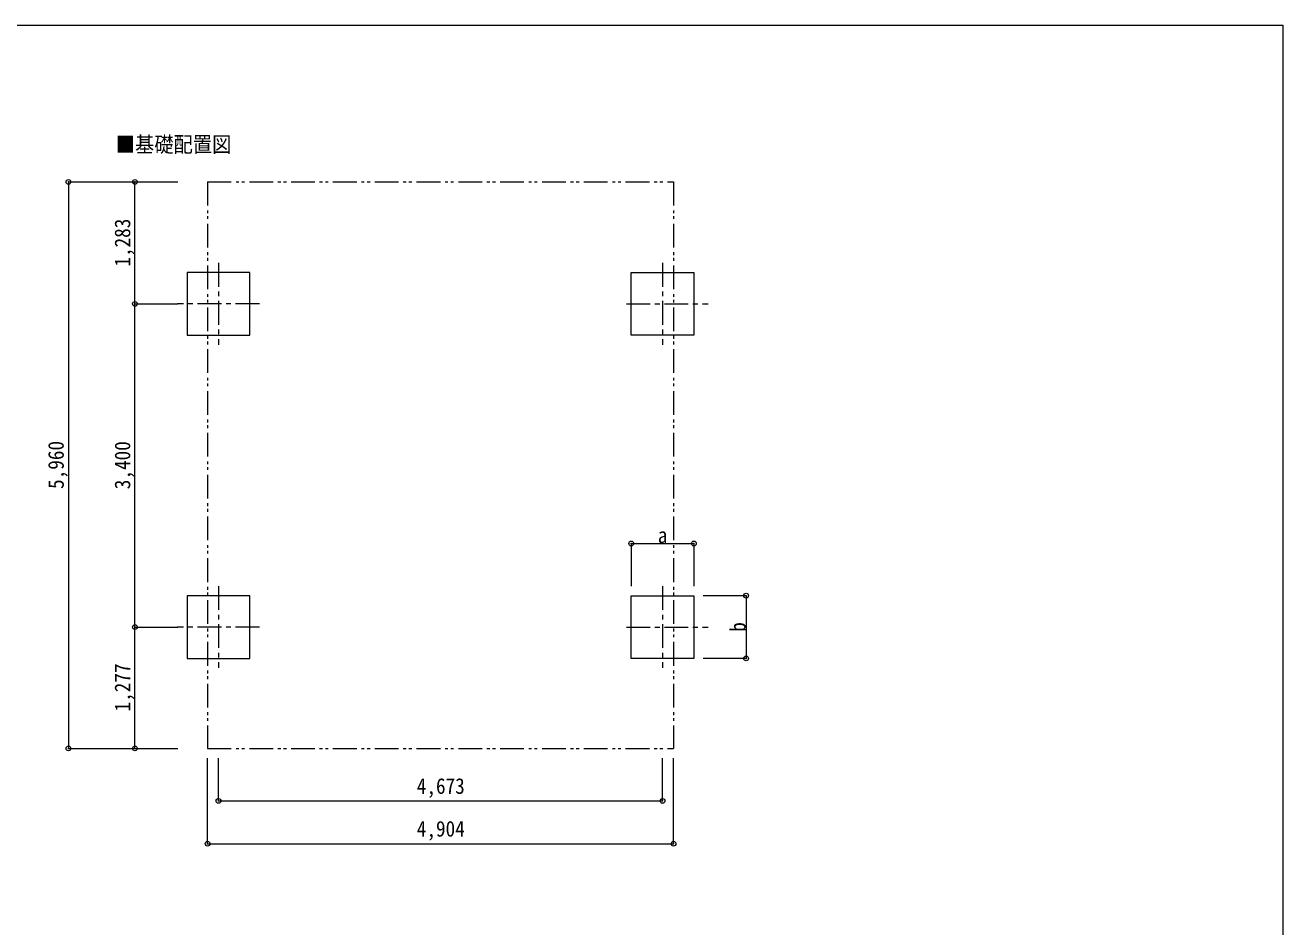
# Model space of a CAD drawing. Units: millimetres at full size, sheet at 1:50. Extents: x -14053 to 14053, y -9700 to 9700.
# Drawn here: x 111 to 13347, y 214 to 9700 of the extents above; entities that cross this region are included whole.
import ezdxf
from ezdxf.enums import TextEntityAlignment as Align

# ---------------------------------------------------------------- set-up
doc = ezdxf.new("R2010")
doc.units = ezdxf.units.MM
doc.header["$LTSCALE"] = 50
doc.header["$PDMODE"] = 32
doc.header["$PDSIZE"] = 50
doc.linetypes.add('CHAIN1', pattern=[8, 5, -1, 1, -1])
doc.linetypes.add('DOUBLE_CHAIN1', pattern=[8.8, 5, -1, 0.6, -0.6, 0.6, -1])
doc.layers.add('1-7', color=7, linetype='Continuous')
for name, color, linetype, lineweight in [('1-8', 6, 'Continuous', 9), ('1-A', 4, 'Continuous', 9), ('F-0', 7, 'Continuous', 9)]:
    doc.layers.add(name, color=color, linetype=linetype, lineweight=lineweight)
doc.styles.add('ＭＳ ゴシック', font='')
doc.styles.get('ＭＳ ゴシック').set_extended_font_data('MS Gothic')

msp = doc.modelspace()

# ---------------------------------------------------------------- linework, layer by layer
at = {"layer": '1-8'}
for p, q in [((567.05, 8051.15), (567.05, 2091.12)), ((567.05, 8051.15), (1717.05, 8051.15)), ((1267.05, 6768.12), (1267.05, 8051.15)), ((1267.05, 3368.12), (1267.05, 6768.12)), ((1267.05, 6768.12), (1717.05, 6768.12)), ((6489.05, 4247.17), (6489.05, 3797.17)), ((7698.05, 3698.17), (7248.05, 3698.17)), ((7698.05, 3698.17), (7698.05, 3038.12)), ((1267.05, 2091.12), (1267.05, 3368.12)), ((1267.05, 3368.12), (1717.05, 3368.12)), ((7698.05, 3038.12), (7248.05, 3038.12)), ((567.05, 2091.12), (1717.05, 2091.12)), ((2030.55, 1089.01), (2030.55, 1988.66)), ((2146.05, 1538.66), (2146.05, 1988.66)), ((6819.05, 1538.66), (6819.05, 1988.66)), ((6934.55, 1089.01), (6934.55, 1988.66)), ((2146.05, 1538.66), (6819.05, 1538.66)), ((2030.55, 1089.01), (6934.55, 1089.01))]:
    msp.add_line(p, q, dxfattribs=at)
msp.add_lwpolyline([(6489.05, 4247.17), (7149.05, 4247.17), (7149.05, 3797.17)], dxfattribs=at)
for p in [(567.05, 8051.15), (1267.05, 8051.15), (1267.05, 6768.12), (6489.05, 4247.17), (7149.05, 4247.17), (7698.05, 3698.17), (1267.05, 3368.12), (7698.05, 3038.12), (567.05, 2091.12), (1267.05, 2091.12), (2146.05, 1538.66), (6819.05, 1538.66), (2030.55, 1089.01), (6934.55, 1089.01)]:
    msp.add_point(p, dxfattribs=at)
at = {"layer": '1-A', "color": 7, "linetype": 'DOUBLE_CHAIN1'}
for p, q in [((2030.55, 8051.15), (6934.55, 8051.15)), ((2030.55, 8051.15), (2030.55, 2091.12)), ((6934.55, 8051.15), (6934.55, 2091.12)), ((2030.55, 2091.12), (6934.55, 2091.12))]:
    msp.add_line(p, q, dxfattribs=at)
at = {"layer": '1-A', "linetype": 'CHAIN1'}
for p, q in [((2146.05, 7198.17), (2146.05, 6338.12)), ((6819.05, 7198.17), (6819.05, 6338.12)), ((2576.05, 6768.12), (1716.05, 6768.12)), ((6439.05, 6768.12), (7299.05, 6768.12)), ((2146.05, 3798.17), (2146.05, 2938.12)), ((6819.05, 3798.17), (6819.05, 2938.12)), ((2576.05, 3368.12), (1716.05, 3368.12)), ((6439.05, 3368.12), (7299.05, 3368.12))]:
    msp.add_line(p, q, dxfattribs=at)
at = {"layer": '1-A'}
for p, q in [((1816.05, 7098.17), (1816.05, 6438.12)), ((2476.05, 7098.17), (1816.05, 7098.17)), ((2476.05, 6438.12), (2476.05, 7098.17)), ((6489.05, 7098.17), (7149.05, 7098.17)), ((6489.05, 6438.12), (6489.05, 7098.17)), ((7149.05, 7098.17), (7149.05, 6438.12)), ((1816.05, 6438.12), (2476.05, 6438.12)), ((7149.05, 6438.12), (6489.05, 6438.12)), ((1816.05, 3698.17), (1816.05, 3038.12)), ((2476.05, 3698.17), (1816.05, 3698.17)), ((2476.05, 3038.12), (2476.05, 3698.17)), ((6489.05, 3698.17), (7149.05, 3698.17)), ((6489.05, 3038.12), (6489.05, 3698.17)), ((7149.05, 3698.17), (7149.05, 3038.12)), ((1816.05, 3038.12), (2476.05, 3038.12)), ((7149.05, 3038.12), (6489.05, 3038.12))]:
    msp.add_line(p, q, dxfattribs=at)
at = {"layer": 'F-0', "color": 5, "lineweight": 5}
for p, q in [((-14053.43, 9700), (13346.57, 9700)), ((13346.57, 9700), (13346.57, -9700))]:
    msp.add_line(p, q, dxfattribs=at)

# ---------------------------------------------------------------- texts
at = {"layer": '1-7', "style": 'ＭＳ ゴシック', "width": 0.9}
msp.add_text('■基礎配置図', height=165, dxfattribs=at).set_placement((1065.51, 8313.91), align=Align.BOTTOM_LEFT)
at = {"layer": '1-8', "color": 7, "style": 'ＭＳ ゴシック', "width": 0.9}
for s, p in [('1,283', (1267.05, 7159.63)), ('5,960', (567.05, 4821.13)), ('3,400', (1267.05, 4818.12)), ('b', (7743.05, 3318.14)), ('1,277', (1267.05, 2479.62))]:
    msp.add_text(s, height=165, rotation=90, dxfattribs=at).set_placement(p, align=Align.BOTTOM_LEFT)
for s, p in [('a', (6769.05, 4202.17)), ('4,673', (4232.55, 1563.66)), ('4,904', (4232.55, 1114.01))]:
    msp.add_text(s, height=165, dxfattribs=at).set_placement(p, align=Align.BOTTOM_LEFT)

doc.saveas('drawing.dxf')
